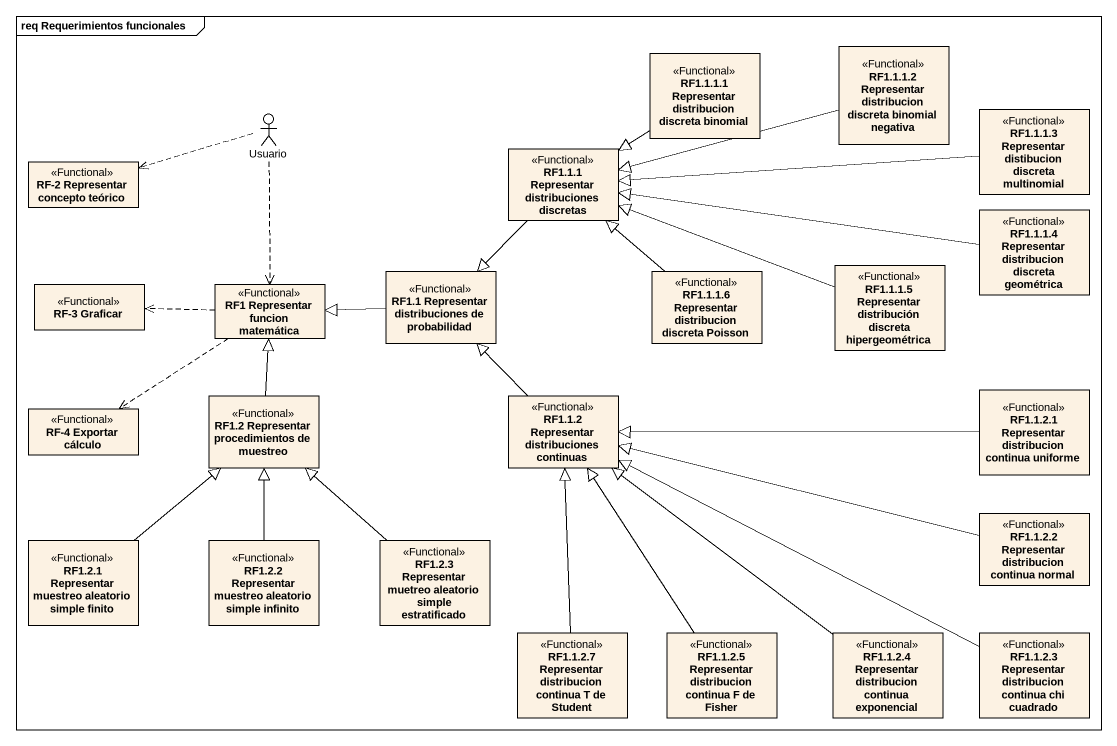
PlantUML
@startuml
mainframe req Requerimientos funcionales
allowmixing
hide circle
hide empty members
class "RF1.1.1.1 Representar distribucion discreta binomial" as RF1_1_1_1_Representar <<Functional>>
class "RF1.1.1.2 Representar distribucion discreta binomial negativa" as RF1_1_1_2_Representar <<Functional>>
actor Usuario
class "RF1.1.1 Representar distribuciones discretas" as RF1_1_1_Representar <<Functional>>
class "RF1.1.1.3 Representar distibucion discreta multinomial" as RF1_1_1_3_Representar <<Functional>>
class "RF-2 Representar concepto teórico" as RF_2_Representar_concepto <<Functional>>
class "RF1.1.1.4 Representar distribucion discreta geométrica" as RF1_1_1_4_Representar <<Functional>>
class "RF-3 Graficar" as RF_3_Graficar <<Functional>>
class "RF1 Representar funcion matemática" as RF1_Representar_funcion <<Functional>>
class "RF1.1 Representar distribuciones de probabilidad" as RF1_1_Representar <<Functional>>
class "RF1.1.1.6 Representar distribucion discreta Poisson" as RF1_1_1_6_Representar <<Functional>>
class "RF1.1.1.5 Representar distribución discreta hipergeométrica" as RF1_1_1_5_Representar <<Functional>>
class "RF-4 Exportar cálculo" as RF_4_Exportar_cálculo <<Functional>>
class "RF1.2 Representar procedimientos de muestreo" as RF1_2_Representar <<Functional>>
class "RF1.1.2 Representar distribuciones continuas" as RF1_1_2_Representar <<Functional>>
class "RF1.1.2.1 Representar distribucion continua uniforme" as RF1_1_2_1_Representar <<Functional>>
class "RF1.2.1 Representar muestreo aleatorio simple finito" as RF1_2_1_Representar <<Functional>>
class "RF1.2.2 Representar muestreo aleatorio simple infinito" as RF1_2_2_Representar <<Functional>>
class "RF1.2.3 Representar muetreo aleatorio simple estratificado" as RF1_2_3_Representar_muetreo <<Functional>>
class "RF1.1.2.2 Representar distribucion continua normal" as RF1_1_2_2_Representar <<Functional>>
class "RF1.1.2.7 Representar distribucion continua T de Student" as RF1_1_2_7_Representar <<Functional>>
class "RF1.1.2.5 Representar distribucion continua F de Fisher" as RF1_1_2_5_Representar <<Functional>>
class "RF1.1.2.4 Representar distribucion continua exponencial" as RF1_1_2_4_Representar <<Functional>>
class "RF1.1.2.3 Representar distribucion continua chi cuadrado" as RF1_1_2_3_Representar <<Functional>>
RF1_1_1_1_Representar --|> RF1_1_1_Representar
RF1_1_1_2_Representar -left-|> RF1_1_1_Representar
Usuario .left.> RF_2_Representar_concepto
Usuario ..> RF1_Representar_funcion
RF1_1_1_Representar --|> RF1_1_Representar
RF1_1_1_3_Representar -left-|> RF1_1_1_Representar
RF1_1_1_4_Representar -left-|> RF1_1_1_Representar
RF1_Representar_funcion .left.> RF_3_Graficar
RF1_Representar_funcion ..> RF_4_Exportar_cálculo
RF1_1_Representar -left-|> RF1_Representar_funcion
RF1_1_1_6_Representar -up-|> RF1_1_1_Representar
RF1_1_1_5_Representar -left-|> RF1_1_1_Representar
RF1_2_Representar -up-|> RF1_Representar_funcion
RF1_1_2_Representar -up-|> RF1_1_Representar
RF1_1_2_1_Representar -left-|> RF1_1_2_Representar
RF1_2_1_Representar -up-|> RF1_2_Representar
RF1_2_2_Representar -up-|> RF1_2_Representar
RF1_2_3_Representar_muetreo -up-|> RF1_2_Representar
RF1_1_2_2_Representar -left-|> RF1_1_2_Representar
RF1_1_2_7_Representar -up-|> RF1_1_2_Representar
RF1_1_2_5_Representar -up-|> RF1_1_2_Representar
RF1_1_2_4_Representar -up-|> RF1_1_2_Representar
RF1_1_2_3_Representar -left-|> RF1_1_2_Representar
@enduml
